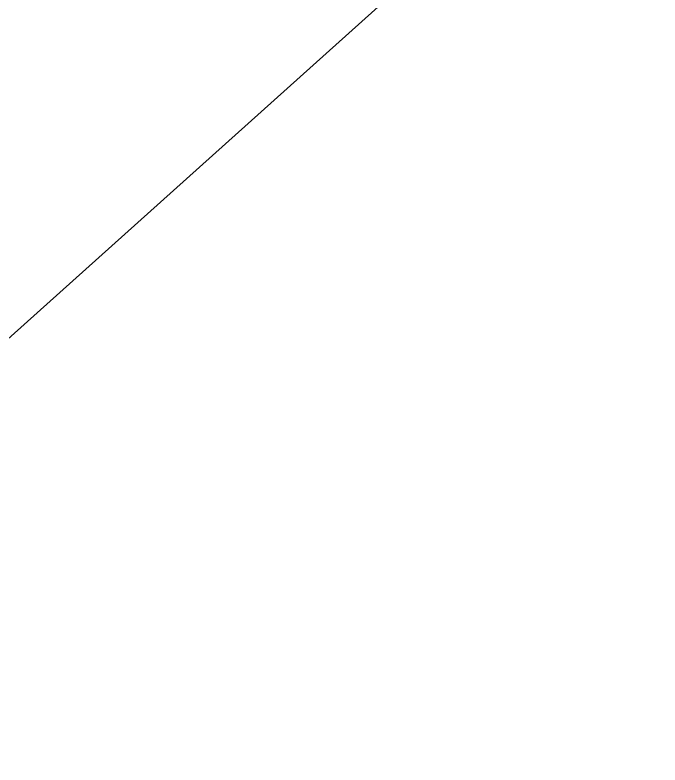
# Model space of a CAD drawing. Header units: millimetres. Extents: x 174511 to 265775, y -1918 to 26385.
# Drawn here: x 227610.9 to 227694.3, y 4755.2 to 4852.3 of the extents above; entities that cross this region are included whole.
import ezdxf
from ezdxf.xclip import XClip

# ---------------------------------------------------------------- set-up
doc = ezdxf.new("R2010")
doc.units = ezdxf.units.MM
doc.header["$XCLIPFRAME"] = 0
doc.layers.add('_ACM-A-DETL-THIN', color=2, linetype='Continuous', lineweight=9)
doc.layers.add('PDF_Geometry', color=7, linetype='Continuous')

# ---------------------------------------------------------------- blocks, each defined once
blk = doc.blocks.new('海龙_1212025767')
at = {"layer": 'PDF_Geometry', "color": 250, "lineweight": 18}
blk.add_line((1219.976, -15787.469), (1701.838, -15354.778), dxfattribs=at)
blk = doc.blocks.new('K_1222170299S')
at = {"layer": '_ACM-A-DETL-THIN'}
blk.add_lwpolyline([(1660.191, -3825.351), (1660.191, -1521.591, 0.916516), (-1660.191, -1521.591), (-1660.191, -3825.351)], format="xyb", dxfattribs=at)

msp = doc.modelspace()

# ---------------------------------------------------------------- hatches: boundary and pattern name
h = msp.add_hatch()
h.set_pattern_fill('胶垫', color=250, scale=200, angle=90, pattern_type=2)
h.set_pattern_definition([(251.354783, (6e-15, 100.3834), (-4000.000197707, -11845.243305965), [62.55725, -13074.4648]), (225.10963, (-20, 41.11), (199.99999, -2e-05), [28.33855, -255.04692]), (180, (-40, 20.77), (-2e-14, -200.76684), [20, -180]), (143.4643198, (-60, 21.0327), (-3799.999995216, 2810.73571165), [99.5661, -10354.8748]), (180, (-140, 80.77), (-2e-14, -200.76684), [20, -180]), (223.712329, (-160, 80.307), (-4000.00004381, -3814.56983338), [27.66947, -5782.9182]), (251.63073, (-180, 61.186), (-199.999985, -401.533677), [63.46384, -571.17456]), (108.36927, (-180, 140.537), (-200, 401.533673), [63.46384, -571.17456]), (134.89037, (-160, 120.46), (-200, -6e-07), [28.33855, -255.04692]), (180, (-140, 120.77), (-2e-14, -200.76684), [20, -180]), (216.9752, (-60, 180.69), (-200.0000024, -200.7668335), [100.1382, -901.24378]), (180, (-40, 180.77), (-2e-14, -200.76684), [20, -180]), (134.89037, (-20, 160.61), (-200, -6e-07), [28.33855, -255.04692]), (108.36927, (6e-15, 100.383), (-200, 401.533673), [63.46384, -571.17456])])
edge = h.paths.add_edge_path()
edge.add_arc((236193.719, -21785.452), 29316.518, 113.8645795, 115.0866967)
edge.add_line((223763.834, 4765.558), (223763.834, 5107.928))
edge.add_arc((223644.85, 5534.707), 443.055, 285.57829, 287.02831)
edge.add_arc((236193.719, -21378.718), 29256.518, 113.8643415, 115.1184398, ccw=False)
edge.add_arc((226017.841, 1664.038), 4066.934, 89.774689, 114.097712, ccw=False)
edge.add_arc((226049.827, 1664.038), 4066.934, 65.902288, 90.225311, ccw=False)
edge.add_arc((215873.949, -21378.718), 29256.518, 64.8815602, 66.1356585, ccw=False)
edge.add_arc((228422.819, 5534.707), 443.055, 252.97169, 254.42171)
edge.add_line((228303.834, 5107.928), (228303.834, 4765.558))
edge.add_arc((215873.949, -21785.452), 29316.518, 64.9133033, 66.1354205)
edge.add_arc((226049.827, 1257.304), 4126.934, 65.90399, 90.222035)
edge.add_arc((226017.841, 1257.304), 4126.934, 89.777965, 114.09601)

# ---------------------------------------------------------------- block references
ref = msp.add_blockref('海龙_1212025767', (226030.181, 20839.272), dxfattribs=dict(xscale=1.033438508881965, yscale=1.033438508881965, zscale=1.033438508881965))
XClip(ref).set_block_clipping_path([(-3231.8719099857, -21260.9707306357), (3931.4323424497, -12852.762707077)])
msp.add_blockref('K_1222170299S', (226034.119, 5096.046))

doc.saveas('drawing.dxf')
